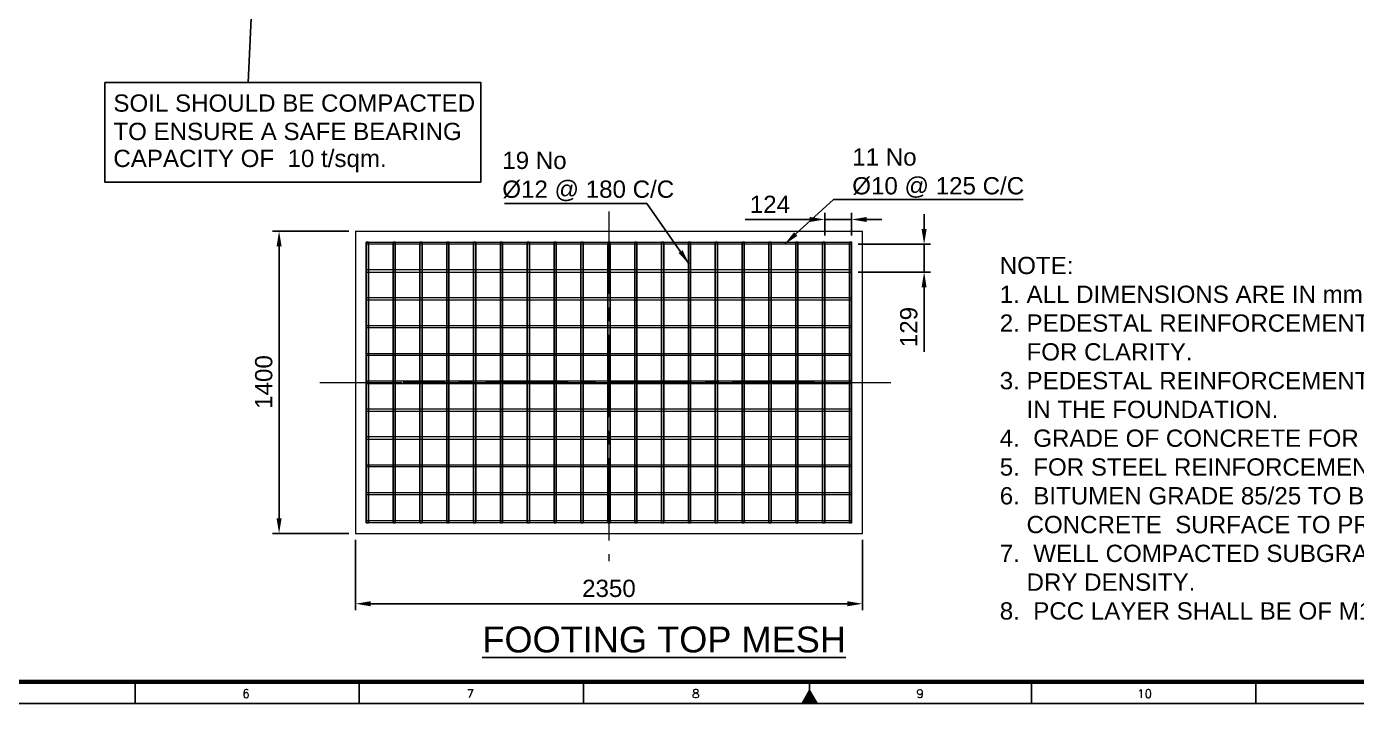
# Model space of a CAD drawing. Header units: millimetres. Extents: x -1055 to 11244, y -20673 to 2560.
# Drawn here: x 3602 to 3910.1, y 1151.8 to 1308.6 of the extents above; entities that cross this region are included whole.
import ezdxf
from ezdxf.enums import TextEntityAlignment as Align

# ---------------------------------------------------------------- set-up
doc = ezdxf.new("R2010")
doc.units = ezdxf.units.MM
doc.linetypes.add('CENTER2', pattern=[28.575, 19.05, -3.175, 3.175, -3.175])
doc.layers.add('BORDER', color=6, linetype='Continuous')
doc.styles.add('ROMANS', font='romans.shx', dxfattribs={"width": 0.8})
doc.styles.get("Standard").update_dxf_attribs({"font": 'arial.ttf'})
doc.dimstyles.new('ISO-25', dxfattribs={"dimtxt": 4, "dimasz": 3.5, "dimexe": 1.5, "dimexo": 1.5, "dimgap": 1.5, "dimtad": 1, "dimtxsty": 'Standard', "dimcen": 0, "dimadec": 0, "dimazin": 0, "dimtfac": 1, "dimtmove": 0, "dimatfit": 3, "dimfxl": 1, "dimarcsym": 0})

# ---------------------------------------------------------------- blocks, each defined once
blk = doc.blocks.new('A1B')
at = {"layer": 'BORDER', "color": 1}
for p, q in [((264.19, 8), (264.19, 3)), ((316.12, 8), (316.12, 3)), ((368.06, 8), (368.06, 3)), ((471.94, 8), (471.94, 3)), ((523.88, 8), (523.88, 3))]:
    blk.add_line(p, q, dxfattribs=at)
at = {"layer": 'BORDER'}
for p, q in [((420.5, 5), (420.5, 8)), ((420.5, 3), (420.5, 8)), ((420.5, 6), (418.77, 3)), ((420.5, 6), (422.23, 3))]:
    blk.add_line(p, q, dxfattribs=at)
blk.add_lwpolyline([(837, 3), (837, 590), (3, 590), (3, 3)], close=True, dxfattribs=at)
at = {"layer": 'BORDER', "const_width": 1}
blk.add_lwpolyline([(8, 8), (832, 8), (832, 585), (8, 585)], close=True, dxfattribs=at)
at = {"layer": 'BORDER'}
blk.add_solid([(422.23, 3), (418.77, 3), (420.5, 6)], dxfattribs=at)
at = {"layer": 'BORDER', "color": 1, "style": 'ROMANS'}
for s, p in [('6', (289.89, 4.25)), ('7', (341.88, 4.25)), ('8', (394.13, 4.25)), ('9', (446.1, 4.25)), ('10', (498.13, 4.25))]:
    blk.add_text(s, height=2, dxfattribs=at).set_placement(p, align=Align.CENTER)
blk = doc.blocks.new('*D27907')
at = {"color": 0, "lineweight": -2}
for p, q in [((3676.67, 1261.2), (3658.98, 1261.2)), ((3660.48, 1257.7), (3660.48, 1194.7)), ((3676.67, 1191.2), (3658.98, 1191.2))]:
    blk.add_line(p, q, dxfattribs=at)
at = {"color": 0}
for points in [[(3661.07, 1257.7), (3659.9, 1257.7), (3660.48, 1261.2)], [(3659.9, 1194.7), (3661.07, 1194.7), (3660.48, 1191.2)]]:
    blk.add_solid(points, dxfattribs=at)
at = {"layer": 'Defpoints', "color": 0}
for p in [(3678.17, 1261.2), (3660.48, 1191.2), (3678.17, 1191.2)]:
    blk.add_point(p, dxfattribs=at)
at = {"color": 0, "insert": (3656.94, 1226.29), "char_height": 4, "attachment_point": 5, "rotation": 90}
blk.add_mtext('1400', dxfattribs=at)
blk = doc.blocks.new('*D27910')
at = {"color": 0, "lineweight": -2}
for p, q in [((3678.17, 1189.7), (3678.17, 1173.42)), ((3795.67, 1189.7), (3795.67, 1173.42)), ((3681.67, 1174.92), (3792.17, 1174.92))]:
    blk.add_line(p, q, dxfattribs=at)
at = {"color": 0}
for points in [[(3681.67, 1175.5), (3681.67, 1174.34), (3678.17, 1174.92)], [(3792.17, 1174.34), (3792.17, 1175.5), (3795.67, 1174.92)]]:
    blk.add_solid(points, dxfattribs=at)
at = {"layer": 'Defpoints', "color": 0}
for p in [(3678.17, 1191.2), (3795.67, 1191.2), (3795.67, 1174.92)]:
    blk.add_point(p, dxfattribs=at)
at = {"color": 0, "insert": (3736.92, 1178.46), "char_height": 4, "attachment_point": 5}
blk.add_mtext('2350', dxfattribs=at)
blk = doc.blocks.new('*D27912')
at = {"color": 0, "lineweight": -2}
for p, q in [((3809.96, 1261.7), (3809.96, 1265.2)), ((3794.67, 1258.2), (3811.46, 1258.2)), ((3809.96, 1258.2), (3809.96, 1251.75)), ((3794.67, 1251.75), (3811.46, 1251.75)), ((3809.96, 1248.25), (3809.96, 1233.28))]:
    blk.add_line(p, q, dxfattribs=at)
at = {"color": 0}
for points in [[(3809.38, 1261.7), (3810.54, 1261.7), (3809.96, 1258.2)], [(3810.54, 1248.25), (3809.38, 1248.25), (3809.96, 1251.75)]]:
    blk.add_solid(points, dxfattribs=at)
at = {"layer": 'Defpoints', "color": 0}
for p in [(3793.17, 1258.2), (3793.17, 1251.75), (3809.96, 1251.75)]:
    blk.add_point(p, dxfattribs=at)
at = {"color": 0, "insert": (3806.42, 1239.02), "char_height": 4, "attachment_point": 5, "rotation": 90}
blk.add_mtext('129', dxfattribs=at)
blk = doc.blocks.new('*D27917')
at = {"color": 0, "lineweight": -2}
for p, q in [((3783.45, 1263.94), (3768.5, 1263.94)), ((3786.95, 1260.2), (3786.95, 1265.44)), ((3793.17, 1263.94), (3786.95, 1263.94)), ((3793.17, 1260.2), (3793.17, 1265.44)), ((3796.67, 1263.94), (3800.17, 1263.94))]:
    blk.add_line(p, q, dxfattribs=at)
at = {"color": 0}
for points in [[(3783.45, 1263.35), (3783.45, 1264.52), (3786.95, 1263.94)], [(3796.67, 1264.52), (3796.67, 1263.35), (3793.17, 1263.94)]]:
    blk.add_solid(points, dxfattribs=at)
at = {"layer": 'Defpoints', "color": 0}
for p in [(3786.95, 1263.94), (3786.95, 1258.7), (3793.17, 1258.7)]:
    blk.add_point(p, dxfattribs=at)
at = {"color": 0, "insert": (3774.22, 1267.44), "char_height": 4, "attachment_point": 5}
blk.add_mtext('124', dxfattribs=at)

msp = doc.modelspace()

# ---------------------------------------------------------------- linework, layer by layer
for p, q in [((3745.717353, 1267.670169), (3712.756715, 1267.670169)), ((3788.926384, 1268.529162), (3832.894807, 1268.529162))]:
    msp.add_line(p, q)
at = {"color": 3, "linetype": 'CENTER2', "lineweight": 0}
for p, q in [((3736.917653, 1265.778551), (3736.917653, 1184.799666)), ((3669.916949, 1226.204162), (3802.229116, 1226.204162))]:
    msp.add_line(p, q, dxfattribs=at)
at = {"color": 50, "lineweight": 0}
for p, q in [((3678.167653, 1261.204162), (3678.167653, 1191.204162)), ((3678.167653, 1261.204162), (3795.667653, 1261.204162)), ((3795.667653, 1191.204162), (3795.667653, 1261.204162)), ((3678.167653, 1191.204162), (3795.667653, 1191.204162))]:
    msp.add_line(p, q, dxfattribs=at)
at = {"color": 3, "linetype": 'CENTER2'}
msp.add_line((3784.592653, 1226.204162), (3689.242653, 1226.204162), dxfattribs=at)
for points in [[(3620.081988, 1295.654793), (3707.265792, 1295.654793), (3707.265792, 1272.592143), (3620.081988, 1272.592143)], [(3680.667653, 1258.704162), (3681.167653, 1258.704162), (3681.167653, 1193.704162), (3680.667653, 1193.704162)], [(3686.889875, 1258.704162), (3687.389875, 1258.704162), (3687.389875, 1193.704162), (3686.889875, 1193.704162)], [(3693.112097, 1258.704162), (3693.612097, 1258.704162), (3693.612097, 1193.704162), (3693.112097, 1193.704162)], [(3699.334319, 1258.704162), (3699.834319, 1258.704162), (3699.834319, 1193.704162), (3699.334319, 1193.704162)], [(3706.056542, 1258.704162), (3705.556542, 1258.704162), (3705.556542, 1193.704162), (3706.056542, 1193.704162)], [(3712.278764, 1258.704162), (3711.778764, 1258.704162), (3711.778764, 1193.704162), (3712.278764, 1193.704162)], [(3718.500986, 1258.704162), (3718.000986, 1258.704162), (3718.000986, 1193.704162), (3718.500986, 1193.704162)], [(3724.223208, 1258.704162), (3724.723208, 1258.704162), (3724.723208, 1193.704162), (3724.223208, 1193.704162)], [(3730.445431, 1258.704162), (3730.945431, 1258.704162), (3730.945431, 1193.704162), (3730.445431, 1193.704162)], [(3737.167653, 1258.704162), (3736.667653, 1258.704162), (3736.667653, 1193.704162), (3737.167653, 1193.704162)], [(3743.389875, 1258.704162), (3742.889875, 1258.704162), (3742.889875, 1193.704162), (3743.389875, 1193.704162)], [(3749.612097, 1258.704162), (3749.112097, 1258.704162), (3749.112097, 1193.704162), (3749.612097, 1193.704162)], [(3755.834319, 1258.704162), (3755.334319, 1258.704162), (3755.334319, 1193.704162), (3755.834319, 1193.704162)], [(3761.556542, 1258.704162), (3762.056542, 1258.704162), (3762.056542, 1193.704162), (3761.556542, 1193.704162)], [(3767.778764, 1258.704162), (3768.278764, 1258.704162), (3768.278764, 1193.704162), (3767.778764, 1193.704162)], [(3774.000986, 1258.704162), (3774.500986, 1258.704162), (3774.500986, 1193.704162), (3774.000986, 1193.704162)], [(3780.723208, 1258.704162), (3780.223208, 1258.704162), (3780.223208, 1193.704162), (3780.723208, 1193.704162)], [(3786.945431, 1258.704162), (3786.445431, 1258.704162), (3786.445431, 1193.704162), (3786.945431, 1193.704162)], [(3792.667653, 1258.704162), (3793.167653, 1258.704162), (3793.167653, 1193.704162), (3792.667653, 1193.704162)]]:
    msp.add_lwpolyline(points, close=True)
at = {"color": 113, "lineweight": 0}
for points in [[(3680.667653, 1258.704162), (3793.167653, 1258.704162), (3793.167653, 1258.204162), (3680.667653, 1258.204162)], [(3680.667653, 1251.754162), (3793.167653, 1251.754162), (3793.167653, 1252.254162), (3680.667653, 1252.254162)], [(3680.667653, 1245.304162), (3793.167653, 1245.304162), (3793.167653, 1245.804162), (3680.667653, 1245.804162)], [(3680.667653, 1239.354162), (3793.167653, 1239.354162), (3793.167653, 1238.854162), (3680.667653, 1238.854162)], [(3680.667653, 1232.904162), (3793.167653, 1232.904162), (3793.167653, 1232.404162), (3680.667653, 1232.404162)], [(3680.667653, 1225.954162), (3793.167653, 1225.954162), (3793.167653, 1226.454162), (3680.667653, 1226.454162)], [(3680.667653, 1219.504162), (3793.167653, 1219.504162), (3793.167653, 1220.004162), (3680.667653, 1220.004162)], [(3680.667653, 1213.054162), (3793.167653, 1213.054162), (3793.167653, 1213.554162), (3680.667653, 1213.554162)], [(3680.667653, 1207.104162), (3793.167653, 1207.104162), (3793.167653, 1206.604162), (3680.667653, 1206.604162)], [(3680.667653, 1200.654162), (3793.167653, 1200.654162), (3793.167653, 1200.154162), (3680.667653, 1200.154162)], [(3680.667653, 1194.204162), (3793.167653, 1194.204162), (3793.167653, 1193.704162), (3680.667653, 1193.704162)]]:
    msp.add_lwpolyline(points, close=True, dxfattribs=at)

# ---------------------------------------------------------------- block references
msp.add_blockref('A1B', (3362.929919, 1148.838959))

# ---------------------------------------------------------------- texts
at = {"color": 130}
for s, p in [('SOIL SHOULD BE COMPACTED', (3622.078525, 1288.906898)), ('TO ENSURE A SAFE BEARING', (3622.078525, 1282.334761)), ('CAPACITY OF  10 t/sqm.', (3622.078525, 1276.09123))]:
    msp.add_text(s, height=4, dxfattribs=at).set_placement(p)
at = {"color": 130, "attachment_point": 1}
for s, insert, char_height, width in [('19 No\\P%%C12 @ 180 C/C', (3712.206472, 1279.628082), 4, 39.60684707), ('11 No\\P%%C10 @ 125 C/C', (3793.306741, 1280.415286), 4, 48.68504509), ('NOTE:\\P1. ALL DIMENSIONS ARE IN mm.  ELEVATIONS ARE IN METERS.\\P2. PEDESTAL REINFORCEMENT IS NOT DRAWN TO THE SCALE\\P    FOR CLARITY.\\P3. PEDESTAL REINFORCEMENT SHOULD BE FULLY DEVELOPED\\P    IN THE FOUNDATION.\\P4.  GRADE OF CONCRETE FOR FOOTING IS M25.\\P5.  FOR STEEL REINFORCEMENT USE Fe500 BAR.\\P6.  BITUMEN GRADE 85/25 TO BE COATED 2 LAYERES ON FOUNDATION\\P    CONCRETE  SURFACE TO PREVENT MOISTURE.\\P7.  WELL COMPACTED SUBGRADE  TO ACHIEVE 95% MAXIMUM\\P    DRY DENSITY.\\P8.  PCC LAYER SHALL BE OF M10 GRADE.', (3827.487361, 1255.279938), 4, 255.85688563), ('{\\LFOOTING TOP MESH}', (3707.579695, 1169.64354), 6, 90.23586879)]:
    msp.add_mtext(s, dxfattribs=dict(at, insert=insert, char_height=char_height, width=width))

# ---------------------------------------------------------------- dimensions: what is measured, and where the dimension line sits
for base, p1, p2, picture, middle in [((3786.945431, 1263.936302), (3793.167653, 1258.704162), (3786.945431, 1258.704162), '*D27917', (3774.223057, 1267.444488)), ((3795.667653, 1174.919592), (3678.167653, 1191.204162), (3795.667653, 1191.204162), '*D27910', (3736.917653, 1178.463248))]:
    dim = msp.add_linear_dim(base=base, p1=p1, p2=p2, dimstyle='ISO-25', override={"dimtxt": 4, "dimdec": 0, "dimlfac": 20})
    dim.commit()
    dim.dimension.update_dxf_attribs({"geometry": picture, "text_midpoint": middle})
dim = msp.add_linear_dim(base=(3809.959297, 1251.754162), p1=(3793.167653, 1258.204162), p2=(3793.167653, 1251.754162), angle=90, dimstyle='ISO-25', override={"dimtxt": 4, "dimdec": 0, "dimlfac": 20})
dim.commit()
dim.dimension.update_dxf_attribs({"geometry": '*D27912', "text_midpoint": (3806.417005, 1239.01951)})
dim = msp.add_linear_dim(base=(3660.48419, 1191.204162), p1=(3678.167653, 1261.204162), p2=(3678.167653, 1191.204162), angle=90, dimstyle='ISO-25', override={"dimtxt": 4, "dimasz": 3.5, "dimexe": 1.5, "dimexo": 1.5, "dimgap": 1.5, "dimdec": 0, "dimlfac": 20})
dim.commit()
dim.dimension.update_dxf_attribs({"geometry": '*D27907', "text_midpoint": (3660.48419, 1226.29097), "dimtype": 160})

# ---------------------------------------------------------------- leaders
at = {"color": 210, "lineweight": 0}
msp.add_leader([(3654.455955, 1319.207461), (3653.307679, 1295.654793), (3657.307679, 1295.654793)], dimstyle='ISO-25', override={"dimasz": 4, "dimgap": 1.5, "dimtad": 0}, dxfattribs=at)
for points in [[(3755.517583, 1253.62334), (3745.717353, 1267.670169)], [(3777.630296, 1258.204162), (3788.926384, 1268.529162)]]:
    msp.add_leader(points, dimstyle='ISO-25', override={"dimtxt": 2})

doc.saveas('drawing.dxf')
